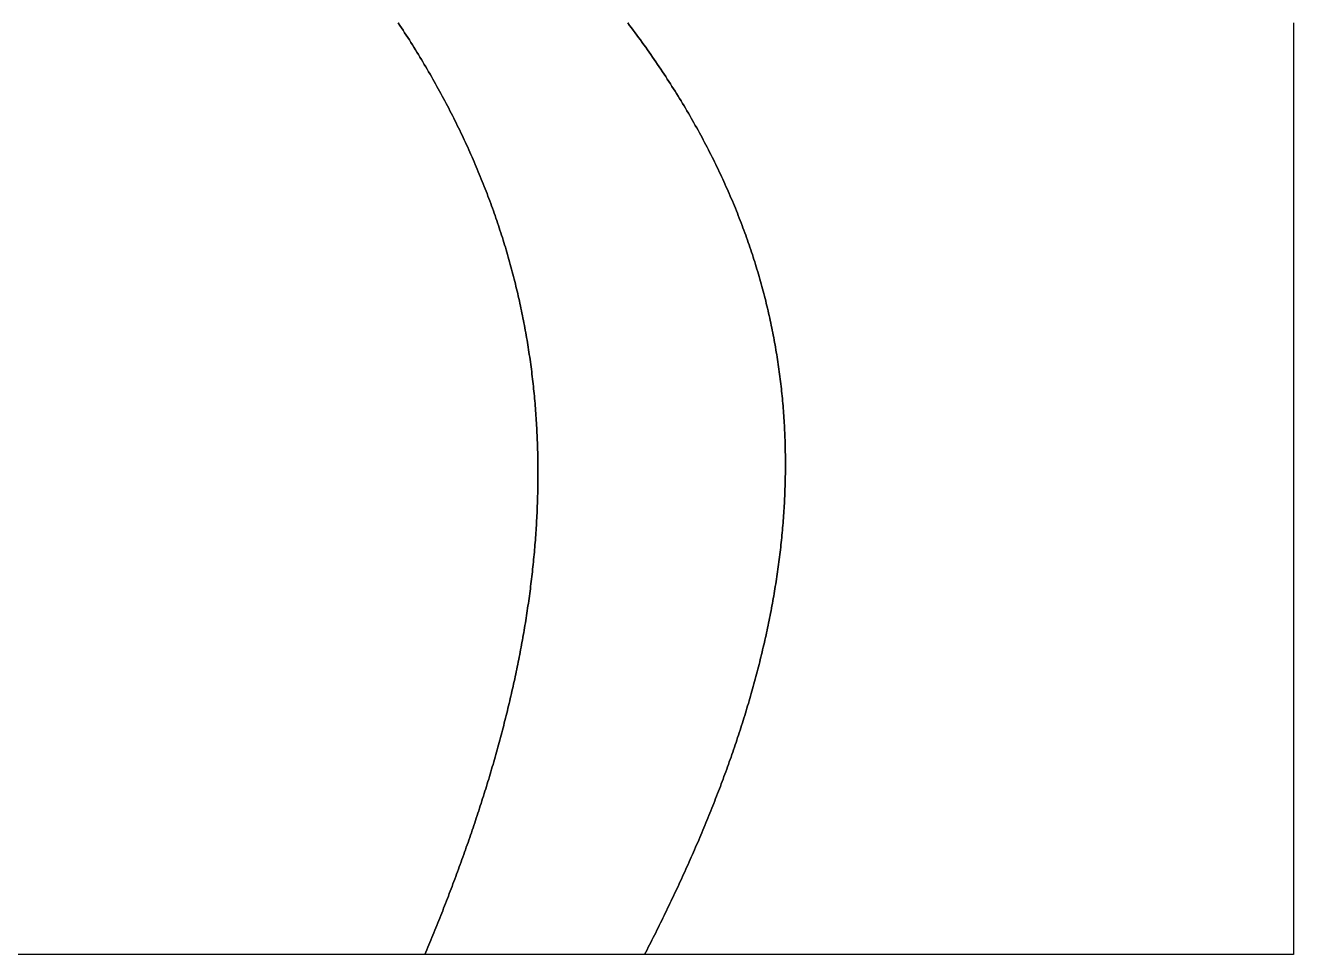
# Model space of a CAD drawing. Header units: millimetres. Extents: x 0 to 520, y 0 to 381.
# Drawn here: x 260 to 520, y 0 to 190.5 of the extents above; entities that cross this region are included whole.
import ezdxf

# ---------------------------------------------------------------- set-up
doc = ezdxf.new("R2010")
doc.units = ezdxf.units.MM
for name, color, linetype in [('P03_MAPLE', 3, 'CONTINUOUS'), ('P04_WALNUT', 3, 'CONTINUOUS'), ('P05_MAPLE', 3, 'CONTINUOUS')]:
    doc.layers.add(name, color=color, linetype=linetype)

msp = doc.modelspace()

# ---------------------------------------------------------------- linework, layer by layer
at = {"layer": 'P03_MAPLE'}
msp.add_lwpolyline([(336.442567, 191), (336.771654, 190.5), (337.101036, 190), (337.428264, 189.5), (337.753343, 189), (338.076275, 188.5), (338.397065, 188), (338.715717, 187.5), (339.032234, 187), (339.346621, 186.5), (339.658881, 186), (339.969018, 185.5), (340.277036, 185), (340.582939, 184.5), (340.886731, 184), (341.188416, 183.5), (341.487997, 183), (341.785479, 182.5), (342.080865, 182), (342.37416, 181.5), (342.665366, 181), (342.954489, 180.5), (343.241532, 180), (343.526498, 179.5), (343.809392, 179), (344.090218, 178.5), (344.368979, 178), (344.64568, 177.5), (344.920324, 177), (345.192915, 176.5), (345.463457, 176), (345.731954, 175.5), (345.99841, 175), (346.262828, 174.5), (346.525213, 174), (346.785569, 173.5), (347.043898, 173), (347.300206, 172.5), (347.554497, 172), (347.806773, 171.5), (348.057039, 171), (348.305299, 170.5), (348.551556, 170), (348.795815, 169.5), (349.03808, 169), (349.278354, 168.5), (349.516641, 168), (349.752945, 167.5), (349.98727, 167), (350.21962, 166.5), (350.449999, 166), (350.678411, 165.5), (350.904859, 165), (351.129347, 164.5), (351.35188, 164), (351.572461, 163.5), (351.791094, 163), (352.007783, 162.5), (352.222532, 162), (352.435344, 161.5), (352.646224, 161), (352.855176, 160.5), (353.062203, 160), (353.26731, 159.5), (353.470499, 159), (353.671776, 158.5), (353.871144, 158), (354.068606, 157.5), (354.264167, 157), (354.457831, 156.5), (354.649601, 156), (354.839482, 155.5), (355.027477, 155), (355.21359, 154.5), (355.397825, 154), (355.580186, 153.5), (355.760677, 153), (355.939302, 152.5), (356.116064, 152), (356.290968, 151.5), (356.464017, 151), (356.635215, 150.5), (356.804567, 150), (356.972075, 149.5), (357.137744, 149), (357.301579, 148.5), (357.463581, 148), (357.623757, 147.5), (357.782109, 147), (357.938641, 146.5), (358.093357, 146), (358.246262, 145.5), (358.397359, 145), (358.546651, 144.5), (358.694143, 144), (358.839839, 143.5), (358.983743, 143), (359.125858, 142.5), (359.266188, 142), (359.404737, 141.5), (359.54151, 141), (359.676509, 140.5), (359.80974, 140), (359.941205, 139.5), (360.070909, 139), (360.198855, 138.5), (360.325048, 138), (360.449491, 137.5), (360.572188, 137), (360.693144, 136.5), (360.812361, 136), (360.929844, 135.5), (361.045597, 135), (361.159624, 134.5), (361.271928, 134), (361.382513, 133.5), (361.491384, 133), (361.598544, 132.5), (361.703997, 132), (361.807747, 131.5), (361.909798, 131), (362.010153, 130.5), (362.108817, 130), (362.205794, 129.5), (362.301087, 129), (362.3947, 128.5), (362.486637, 128), (362.576903, 127.5), (362.6655, 127), (362.752433, 126.5), (362.837706, 126), (362.921323, 125.5), (363.003287, 125), (363.083602, 124.5), (363.162272, 124), (363.239302, 123.5), (363.314695, 123), (363.388454, 122.5), (363.460585, 122), (363.53109, 121.5), (363.599974, 121), (363.66724, 120.5), (363.732892, 120), (363.796935, 119.5), (363.859372, 119), (363.920206, 118.5), (363.979443, 118), (364.037086, 117.5), (364.093138, 117), (364.147603, 116.5), (364.200487, 116), (364.251791, 115.5), (364.301521, 115), (364.349679, 114.5), (364.396271, 114), (364.4413, 113.5), (364.484769, 113), (364.526683, 112.5), (364.567046, 112), (364.605861, 111.5), (364.643132, 111), (364.678863, 110.5), (364.713059, 110), (364.745722, 109.5), (364.776858, 109), (364.806469, 108.5), (364.834559, 108), (364.861134, 107.5), (364.886195, 107), (364.909748, 106.5), (364.931796, 106), (364.952343, 105.5), (364.971393, 105), (364.98895, 104.5), (365.005018, 104), (365.0196, 103.5), (365.032701, 103), (365.044324, 102.5), (365.054473, 102), (365.063152, 101.5), (365.070366, 101), (365.076117, 100.5), (365.080411, 100), (365.08325, 99.5), (365.084638, 99), (365.08458, 98.5), (365.08308, 98), (365.08014, 97.5), (365.075766, 97), (365.069961, 96.5), (365.062728, 96), (365.054073, 95.5), (365.043998, 95), (365.032508, 94.5), (365.019606, 94), (365.005296, 93.5), (364.989583, 93), (364.97247, 92.5), (364.953961, 92), (364.934059, 91.5), (364.91277, 91), (364.890096, 90.5), (364.866042, 90), (364.840611, 89.5), (364.813807, 89), (364.785635, 88.5), (364.756098, 88), (364.7252, 87.5), (364.692944, 87), (364.659335, 86.5), (364.624377, 86), (364.588074, 85.5), (364.550429, 85), (364.511446, 84.5), (364.47113, 84), (364.429483, 83.5), (364.38651, 83), (364.342216, 82.5), (364.296603, 82), (364.249675, 81.5), (364.201438, 81), (364.151893, 80.5), (364.101046, 80), (364.0489, 79.5), (363.995459, 79), (363.940727, 78.5), (363.884708, 78), (363.827405, 77.5), (363.768823, 77), (363.708966, 76.5), (363.647837, 76), (363.58544, 75.5), (363.52178, 75), (363.456859, 74.5), (363.390682, 74), (363.323254, 73.5), (363.254576, 73), (363.184655, 72.5), (363.113493, 72), (363.041094, 71.5), (362.967463, 71), (362.892602, 70.5), (362.816517, 70), (362.73921, 69.5), (362.660687, 69), (362.58095, 68.5), (362.500003, 68), (362.417851, 67.5), (362.334498, 67), (362.249946, 66.5), (362.164201, 66), (362.077266, 65.5), (361.989144, 65), (361.89984, 64.5), (361.809358, 64), (361.717702, 63.5), (361.624875, 63), (361.530881, 62.5), (361.435725, 62), (361.339409, 61.5), (361.241939, 61), (361.143317, 60.5), (361.043548, 60), (360.942636, 59.5), (360.840584, 59), (360.737397, 58.5), (360.633078, 58), (360.527631, 57.5), (360.421061, 57), (360.31337, 56.5), (360.204563, 56), (360.094644, 55.5), (359.983616, 55), (359.871484, 54.5), (359.758251, 54), (359.643922, 53.5), (359.5285, 53), (359.411988, 52.5), (359.294392, 52), (359.175715, 51.5), (359.05596, 51), (358.935132, 50.5), (358.813234, 50), (358.690271, 49.5), (358.566246, 49), (358.441163, 48.5), (358.315026, 48), (358.187839, 47.5), (358.059606, 47), (357.930331, 46.5), (357.800017, 46), (357.668668, 45.5), (357.536289, 45), (357.402884, 44.5), (357.268455, 44), (357.133007, 43.5), (356.996545, 43), (356.859071, 42.5), (356.720589, 42), (356.581104, 41.5), (356.44062, 41), (356.29914, 40.5), (356.156668, 40), (356.013209, 39.5), (355.868765, 39), (355.723341, 38.5), (355.576941, 38), (355.429569, 37.5), (355.281228, 37), (355.131923, 36.5), (354.981657, 36), (354.830434, 35.5), (354.678258, 35), (354.525133, 34.5), (354.371063, 34), (354.216052, 33.5), (354.060103, 33), (353.903221, 32.5), (353.74541, 32), (353.586672, 31.5), (353.427013, 31), (353.266436, 30.5), (353.104945, 30), (352.942543, 29.5), (352.779236, 29), (352.615026, 28.5), (352.449917, 28), (352.283914, 27.5), (352.11702, 27), (351.94924, 26.5), (351.780576, 26), (351.611033, 25.5), (351.440615, 25), (351.269326, 24.5), (351.09717, 24), (350.924149, 23.5), (350.75027, 23), (350.575534, 22.5), (350.399947, 22), (350.223512, 21.5), (350.046232, 21), (349.868113, 20.5), (349.689157, 20), (349.509368, 19.5), (349.328752, 19), (349.14731, 18.5), (348.965048, 18), (348.781969, 17.5), (348.598076, 17), (348.413375, 16.5), (348.227869, 16), (348.041561, 15.5), (347.854456, 15), (347.666557, 14.5), (347.477868, 14), (347.288394, 13.5), (347.098138, 13), (346.907104, 12.5), (346.715295, 12), (346.522717, 11.5), (346.329372, 11), (346.135264, 10.5), (345.940399, 10), (345.744778, 9.5), (345.548406, 9), (345.351288, 8.5), (345.153427, 8), (344.954826, 7.5), (344.75549, 7), (344.555423, 6.5), (344.354629, 6), (344.15311, 5.5), (343.950872, 5), (343.747919, 4.5), (343.544253, 4), (343.339879, 3.5), (343.134801, 3), (342.929023, 2.5), (342.722548, 2), (342.515381, 1.5), (342.307526, 1), (342.098985, 0.5), (341.889764, 0), (178.110236, 0)], dxfattribs=at)
at = {"layer": 'P04_WALNUT'}
msp.add_lwpolyline([(383.481116, 191), (383.858268, 190.5), (384.235841, 190), (384.610922, 189.5), (384.983516, 189), (385.353627, 188.5), (385.721258, 188), (386.086415, 187.5), (386.449102, 187), (386.809322, 186.5), (387.167081, 186), (387.522383, 185.5), (387.875232, 185), (388.225632, 184.5), (388.573588, 184), (388.919104, 183.5), (389.262184, 183), (389.602833, 182.5), (389.941055, 182), (390.276854, 181.5), (390.610235, 181), (390.941202, 180.5), (391.269759, 180), (391.595911, 179.5), (391.919662, 179), (392.241016, 178.5), (392.559978, 178), (392.876552, 177.5), (393.190742, 177), (393.502553, 176.5), (393.811989, 176), (394.119055, 175.5), (394.423753, 175), (394.72609, 174.5), (395.026069, 174), (395.323695, 173.5), (395.618972, 173), (395.911904, 172.5), (396.202496, 172), (396.490752, 171.5), (396.776676, 171), (397.060272, 170.5), (397.341546, 170), (397.620501, 169.5), (397.897141, 169), (398.171472, 168.5), (398.443496, 168), (398.71322, 167.5), (398.980646, 167), (399.245779, 166.5), (399.508625, 166), (399.769186, 165.5), (400.027467, 165), (400.283473, 164.5), (400.537208, 164), (400.788676, 163.5), (401.037882, 163), (401.28483, 162.5), (401.529523, 162), (401.771968, 161.5), (402.012167, 161), (402.250126, 160.5), (402.485848, 160), (402.719339, 159.5), (402.950601, 159), (403.17964, 158.5), (403.40646, 158), (403.631065, 157.5), (403.85346, 157), (404.073648, 156.5), (404.291635, 156), (404.507424, 155.5), (404.72102, 155), (404.932428, 154.5), (405.141651, 154), (405.348694, 153.5), (405.553561, 153), (405.756257, 152.5), (405.956785, 152), (406.155151, 151.5), (406.351358, 151), (406.545411, 150.5), (406.737314, 150), (406.927072, 149.5), (407.114689, 149), (407.300169, 148.5), (407.483516, 148), (407.664735, 147.5), (407.843831, 147), (408.020807, 146.5), (408.195667, 146), (408.368417, 145.5), (408.539061, 145), (408.707602, 144.5), (408.874046, 144), (409.038396, 143.5), (409.200656, 143), (409.360832, 142.5), (409.518928, 142), (409.674947, 141.5), (409.828894, 141), (409.980774, 140.5), (410.130591, 140), (410.278349, 139.5), (410.424052, 139), (410.567705, 138.5), (410.709313, 138), (410.848878, 137.5), (410.986407, 137), (411.121903, 136.5), (411.25537, 136), (411.386813, 135.5), (411.516236, 135), (411.643643, 134.5), (411.76904, 134), (411.892429, 133.5), (412.013816, 133), (412.133204, 132.5), (412.250599, 132), (412.366004, 131.5), (412.479424, 131), (412.590863, 130.5), (412.700326, 130), (412.807816, 129.5), (412.913339, 129), (413.016897, 128.5), (413.118497, 128), (413.218141, 127.5), (413.315836, 127), (413.411583, 126.5), (413.505389, 126), (413.597257, 125.5), (413.687192, 125), (413.775199, 124.5), (413.86128, 124), (413.945441, 123.5), (414.027687, 123), (414.10802, 122.5), (414.186447, 122), (414.26297, 121.5), (414.337595, 121), (414.410326, 120.5), (414.481166, 120), (414.550121, 119.5), (414.617195, 119), (414.682392, 118.5), (414.745716, 118), (414.807172, 117.5), (414.866764, 117), (414.924496, 116.5), (414.980373, 116), (415.034399, 115.5), (415.086578, 115), (415.136915, 114.5), (415.185415, 114), (415.23208, 113.5), (415.276916, 113), (415.319927, 112.5), (415.361118, 112), (415.400492, 111.5), (415.438054, 111), (415.473809, 110.5), (415.50776, 110), (415.539912, 109.5), (415.570269, 109), (415.598837, 108.5), (415.625618, 108), (415.650617, 107.5), (415.673839, 107), (415.695288, 106.5), (415.714969, 106), (415.732885, 105.5), (415.749041, 105), (415.763441, 104.5), (415.77609, 104), (415.786992, 103.5), (415.796152, 103), (415.803573, 102.5), (415.80926, 102), (415.813217, 101.5), (415.815449, 101), (415.815959, 100.5), (415.814753, 100), (415.811835, 99.5), (415.807209, 99), (415.800879, 98.5), (415.792849, 98), (415.783125, 97.5), (415.771709, 97), (415.758608, 96.5), (415.743824, 96), (415.727362, 95.5), (415.709228, 95), (415.689424, 94.5), (415.667955, 94), (415.644826, 93.5), (415.620041, 93), (415.593604, 92.5), (415.56552, 92), (415.535792, 91.5), (415.504426, 91), (415.471425, 90.5), (415.436795, 90), (415.400538, 89.5), (415.36266, 89), (415.323165, 88.5), (415.282058, 88), (415.239342, 87.5), (415.195021, 87), (415.149101, 86.5), (415.101586, 86), (415.052479, 85.5), (415.001786, 85), (414.94951, 84.5), (414.895656, 84), (414.840228, 83.5), (414.783231, 83), (414.724668, 82.5), (414.664545, 82), (414.602866, 81.5), (414.539634, 81), (414.474854, 80.5), (414.408531, 80), (414.340669, 79.5), (414.271272, 79), (414.200345, 78.5), (414.127891, 78), (414.053915, 77.5), (413.978422, 77), (413.901416, 76.5), (413.822901, 76), (413.742882, 75.5), (413.661362, 75), (413.578347, 74.5), (413.49384, 74), (413.407846, 73.5), (413.320369, 73), (413.231414, 72.5), (413.140984, 72), (413.049084, 71.5), (412.955719, 71), (412.860893, 70.5), (412.76461, 70), (412.666875, 69.5), (412.567691, 69), (412.467063, 68.5), (412.364996, 68), (412.261494, 67.5), (412.15656, 67), (412.050201, 66.5), (411.942419, 66), (411.833219, 65.5), (411.722605, 65), (411.610583, 64.5), (411.497155, 64), (411.382327, 63.5), (411.266103, 63), (411.148487, 62.5), (411.029483, 62), (410.909096, 61.5), (410.78733, 61), (410.66419, 60.5), (410.539679, 60), (410.413802, 59.5), (410.286564, 59), (410.157969, 58.5), (410.028021, 58), (409.896724, 57.5), (409.764083, 57), (409.630101, 56.5), (409.494785, 56), (409.358137, 55.5), (409.220162, 55), (409.080865, 54.5), (408.940249, 54), (408.798319, 53.5), (408.65508, 53), (408.510535, 52.5), (408.36469, 52), (408.217548, 51.5), (408.069113, 51), (407.919391, 50.5), (407.768385, 50), (407.6161, 49.5), (407.46254, 49), (407.307709, 48.5), (407.151612, 48), (406.994253, 47.5), (406.835636, 47), (406.675766, 46.5), (406.514647, 46), (406.352283, 45.5), (406.18868, 45), (406.02384, 44.5), (405.857768, 44), (405.690469, 43.5), (405.521947, 43), (405.352207, 42.5), (405.181252, 42), (405.009087, 41.5), (404.835717, 41), (404.661145, 40.5), (404.485376, 40), (404.308415, 39.5), (404.130265, 39), (403.950931, 38.5), (403.770417, 38), (403.588728, 37.5), (403.405869, 37), (403.221842, 36.5), (403.036653, 36), (402.850306, 35.5), (402.662805, 35), (402.474155, 34.5), (402.28436, 34), (402.093425, 33.5), (401.901353, 33), (401.708149, 32.5), (401.513817, 32), (401.318361, 31.5), (401.121787, 31), (400.924098, 30.5), (400.725299, 30), (400.525393, 29.5), (400.324386, 29), (400.122282, 28.5), (399.919084, 28), (399.714798, 27.5), (399.509427, 27), (399.302977, 26.5), (399.09545, 26), (398.886852, 25.5), (398.677187, 25), (398.466459, 24.5), (398.254673, 24), (398.041833, 23.5), (397.827943, 23), (397.613008, 22.5), (397.397031, 22), (397.180018, 21.5), (396.961972, 21), (396.742899, 20.5), (396.522801, 20), (396.301684, 19.5), (396.079552, 19), (395.856409, 18.5), (395.63226, 18), (395.407109, 17.5), (395.18096, 17), (394.953817, 16.5), (394.725685, 16), (394.496569, 15.5), (394.266472, 15), (394.035399, 14.5), (393.803354, 14), (393.570342, 13.5), (393.336366, 13), (393.101432, 12.5), (392.865543, 12), (392.628705, 11.5), (392.39092, 11), (392.152194, 10.5), (391.91253, 10), (391.671934, 9.5), (391.43041, 9), (391.187961, 8.5), (390.944592, 8), (390.700308, 7.5), (390.455113, 7), (390.209011, 6.5), (389.962007, 6), (389.714104, 5.5), (389.465307, 5), (389.215621, 4.5), (388.96505, 4), (388.713598, 3.5), (388.46127, 3), (388.208069, 2.5), (387.954, 2), (387.699068, 1.5), (387.443277, 1), (387.186631, 0.5), (386.929134, 0), (341.889764, 0), (342.098985, 0.5), (342.307526, 1), (342.515381, 1.5), (342.722548, 2), (342.929023, 2.5), (343.134801, 3), (343.339879, 3.5), (343.544253, 4), (343.747919, 4.5), (343.950872, 5), (344.15311, 5.5), (344.354629, 6), (344.555423, 6.5), (344.75549, 7), (344.954826, 7.5), (345.153427, 8), (345.351288, 8.5), (345.548406, 9), (345.744778, 9.5), (345.940399, 10), (346.135264, 10.5), (346.329372, 11), (346.522717, 11.5), (346.715295, 12), (346.907104, 12.5), (347.098138, 13), (347.288394, 13.5), (347.477868, 14), (347.666557, 14.5), (347.854456, 15), (348.041561, 15.5), (348.227869, 16), (348.413375, 16.5), (348.598076, 17), (348.781969, 17.5), (348.965048, 18), (349.14731, 18.5), (349.328752, 19), (349.509368, 19.5), (349.689157, 20), (349.868113, 20.5), (350.046232, 21), (350.223512, 21.5), (350.399947, 22), (350.575534, 22.5), (350.75027, 23), (350.924149, 23.5), (351.09717, 24), (351.269326, 24.5), (351.440615, 25), (351.611033, 25.5), (351.780576, 26), (351.94924, 26.5), (352.11702, 27), (352.283914, 27.5), (352.449917, 28), (352.615026, 28.5), (352.779236, 29), (352.942543, 29.5), (353.104945, 30), (353.266436, 30.5), (353.427013, 31), (353.586672, 31.5), (353.74541, 32), (353.903221, 32.5), (354.060103, 33), (354.216052, 33.5), (354.371063, 34), (354.525133, 34.5), (354.678258, 35), (354.830434, 35.5), (354.981657, 36), (355.131923, 36.5), (355.281228, 37), (355.429569, 37.5), (355.576941, 38), (355.723341, 38.5), (355.868765, 39), (356.013209, 39.5), (356.156668, 40), (356.29914, 40.5), (356.44062, 41), (356.581104, 41.5), (356.720589, 42), (356.859071, 42.5), (356.996545, 43), (357.133007, 43.5), (357.268455, 44), (357.402884, 44.5), (357.536289, 45), (357.668668, 45.5), (357.800017, 46), (357.930331, 46.5), (358.059606, 47), (358.187839, 47.5), (358.315026, 48), (358.441163, 48.5), (358.566246, 49), (358.690271, 49.5), (358.813234, 50), (358.935132, 50.5), (359.05596, 51), (359.175715, 51.5), (359.294392, 52), (359.411988, 52.5), (359.5285, 53), (359.643922, 53.5), (359.758251, 54), (359.871484, 54.5), (359.983616, 55), (360.094644, 55.5), (360.204563, 56), (360.31337, 56.5), (360.421061, 57), (360.527631, 57.5), (360.633078, 58), (360.737397, 58.5), (360.840584, 59), (360.942636, 59.5), (361.043548, 60), (361.143317, 60.5), (361.241939, 61), (361.339409, 61.5), (361.435725, 62), (361.530881, 62.5), (361.624875, 63), (361.717702, 63.5), (361.809358, 64), (361.89984, 64.5), (361.989144, 65), (362.077266, 65.5), (362.164201, 66), (362.249946, 66.5), (362.334498, 67), (362.417851, 67.5), (362.500003, 68), (362.58095, 68.5), (362.660687, 69), (362.73921, 69.5), (362.816517, 70), (362.892602, 70.5), (362.967463, 71), (363.041094, 71.5), (363.113493, 72), (363.184655, 72.5), (363.254576, 73), (363.323254, 73.5), (363.390682, 74), (363.456859, 74.5), (363.52178, 75), (363.58544, 75.5), (363.647837, 76), (363.708966, 76.5), (363.768823, 77), (363.827405, 77.5), (363.884708, 78), (363.940727, 78.5), (363.995459, 79), (364.0489, 79.5), (364.101046, 80), (364.151893, 80.5), (364.201438, 81), (364.249675, 81.5), (364.296603, 82), (364.342216, 82.5), (364.38651, 83), (364.429483, 83.5), (364.47113, 84), (364.511446, 84.5), (364.550429, 85), (364.588074, 85.5), (364.624377, 86), (364.659335, 86.5), (364.692944, 87), (364.7252, 87.5), (364.756098, 88), (364.785635, 88.5), (364.813807, 89), (364.840611, 89.5), (364.866042, 90), (364.890096, 90.5), (364.91277, 91), (364.934059, 91.5), (364.953961, 92), (364.97247, 92.5), (364.989583, 93), (365.005296, 93.5), (365.019606, 94), (365.032508, 94.5), (365.043998, 95), (365.054073, 95.5), (365.062728, 96), (365.069961, 96.5), (365.075766, 97), (365.08014, 97.5), (365.08308, 98), (365.08458, 98.5), (365.084638, 99), (365.08325, 99.5), (365.080411, 100), (365.076117, 100.5), (365.070366, 101), (365.063152, 101.5), (365.054473, 102), (365.044324, 102.5), (365.032701, 103), (365.0196, 103.5), (365.005018, 104), (364.98895, 104.5), (364.971393, 105), (364.952343, 105.5), (364.931796, 106), (364.909748, 106.5), (364.886195, 107), (364.861134, 107.5), (364.834559, 108), (364.806469, 108.5), (364.776858, 109), (364.745722, 109.5), (364.713059, 110), (364.678863, 110.5), (364.643132, 111), (364.605861, 111.5), (364.567046, 112), (364.526683, 112.5), (364.484769, 113), (364.4413, 113.5), (364.396271, 114), (364.349679, 114.5), (364.301521, 115), (364.251791, 115.5), (364.200487, 116), (364.147603, 116.5), (364.093138, 117), (364.037086, 117.5), (363.979443, 118), (363.920206, 118.5), (363.859372, 119), (363.796935, 119.5), (363.732892, 120), (363.66724, 120.5), (363.599974, 121), (363.53109, 121.5), (363.460585, 122), (363.388454, 122.5), (363.314695, 123), (363.239302, 123.5), (363.162272, 124), (363.083602, 124.5), (363.003287, 125), (362.921323, 125.5), (362.837706, 126), (362.752433, 126.5), (362.6655, 127), (362.576903, 127.5), (362.486637, 128), (362.3947, 128.5), (362.301087, 129), (362.205794, 129.5), (362.108817, 130), (362.010153, 130.5), (361.909798, 131), (361.807747, 131.5), (361.703997, 132), (361.598544, 132.5), (361.491384, 133), (361.382513, 133.5), (361.271928, 134), (361.159624, 134.5), (361.045597, 135), (360.929844, 135.5), (360.812361, 136), (360.693144, 136.5), (360.572188, 137), (360.449491, 137.5), (360.325048, 138), (360.198855, 138.5), (360.070909, 139), (359.941205, 139.5), (359.80974, 140), (359.676509, 140.5), (359.54151, 141), (359.404737, 141.5), (359.266188, 142), (359.125858, 142.5), (358.983743, 143), (358.839839, 143.5), (358.694143, 144), (358.546651, 144.5), (358.397359, 145), (358.246262, 145.5), (358.093357, 146), (357.938641, 146.5), (357.782109, 147), (357.623757, 147.5), (357.463581, 148), (357.301579, 148.5), (357.137744, 149), (356.972075, 149.5), (356.804567, 150), (356.635215, 150.5), (356.464017, 151), (356.290968, 151.5), (356.116064, 152), (355.939302, 152.5), (355.760677, 153), (355.580186, 153.5), (355.397825, 154), (355.21359, 154.5), (355.027477, 155), (354.839482, 155.5), (354.649601, 156), (354.457831, 156.5), (354.264167, 157), (354.068606, 157.5), (353.871144, 158), (353.671776, 158.5), (353.470499, 159), (353.26731, 159.5), (353.062203, 160), (352.855176, 160.5), (352.646224, 161), (352.435344, 161.5), (352.222532, 162), (352.007783, 162.5), (351.791094, 163), (351.572461, 163.5), (351.35188, 164), (351.129347, 164.5), (350.904859, 165), (350.678411, 165.5), (350.449999, 166), (350.21962, 166.5), (349.98727, 167), (349.752945, 167.5), (349.516641, 168), (349.278354, 168.5), (349.03808, 169), (348.795815, 169.5), (348.551556, 170), (348.305299, 170.5), (348.057039, 171), (347.806773, 171.5), (347.554497, 172), (347.300206, 172.5), (347.043898, 173), (346.785569, 173.5), (346.525213, 174), (346.262828, 174.5), (345.99841, 175), (345.731954, 175.5), (345.463457, 176), (345.192915, 176.5), (344.920324, 177), (344.64568, 177.5), (344.368979, 178), (344.090218, 178.5), (343.809392, 179), (343.526498, 179.5), (343.241532, 180), (342.954489, 180.5), (342.665366, 181), (342.37416, 181.5), (342.080865, 182), (341.785479, 182.5), (341.487997, 183), (341.188416, 183.5), (340.886731, 184), (340.582939, 184.5), (340.277036, 185), (339.969018, 185.5), (339.658881, 186), (339.346621, 186.5), (339.032234, 187), (338.715717, 187.5), (338.397065, 188), (338.076275, 188.5), (337.753343, 189), (337.428264, 189.5), (337.101036, 190), (336.771654, 190.5), (336.442567, 191)], dxfattribs=at)
at = {"layer": 'P05_MAPLE'}
msp.add_lwpolyline([(520, 191), (520, 190.5), (520, 190), (520, 189.5), (520, 189), (520, 188.5), (520, 188), (520, 187.5), (520, 187), (520, 186.5), (520, 186), (520, 185.5), (520, 185), (520, 184.5), (520, 184), (520, 183.5), (520, 183), (520, 182.5), (520, 182), (520, 181.5), (520, 181), (520, 180.5), (520, 180), (520, 179.5), (520, 179), (520, 178.5), (520, 178), (520, 177.5), (520, 177), (520, 176.5), (520, 176), (520, 175.5), (520, 175), (520, 174.5), (520, 174), (520, 173.5), (520, 173), (520, 172.5), (520, 172), (520, 171.5), (520, 171), (520, 170.5), (520, 170), (520, 169.5), (520, 169), (520, 168.5), (520, 168), (520, 167.5), (520, 167), (520, 166.5), (520, 166), (520, 165.5), (520, 165), (520, 164.5), (520, 164), (520, 163.5), (520, 163), (520, 162.5), (520, 162), (520, 161.5), (520, 161), (520, 160.5), (520, 160), (520, 159.5), (520, 159), (520, 158.5), (520, 158), (520, 157.5), (520, 157), (520, 156.5), (520, 156), (520, 155.5), (520, 155), (520, 154.5), (520, 154), (520, 153.5), (520, 153), (520, 152.5), (520, 152), (520, 151.5), (520, 151), (520, 150.5), (520, 150), (520, 149.5), (520, 149), (520, 148.5), (520, 148), (520, 147.5), (520, 147), (520, 146.5), (520, 146), (520, 145.5), (520, 145), (520, 144.5), (520, 144), (520, 143.5), (520, 143), (520, 142.5), (520, 142), (520, 141.5), (520, 141), (520, 140.5), (520, 140), (520, 139.5), (520, 139), (520, 138.5), (520, 138), (520, 137.5), (520, 137), (520, 136.5), (520, 136), (520, 135.5), (520, 135), (520, 134.5), (520, 134), (520, 133.5), (520, 133), (520, 132.5), (520, 132), (520, 131.5), (520, 131), (520, 130.5), (520, 130), (520, 129.5), (520, 129), (520, 128.5), (520, 128), (520, 127.5), (520, 127), (520, 126.5), (520, 126), (520, 125.5), (520, 125), (520, 124.5), (520, 124), (520, 123.5), (520, 123), (520, 122.5), (520, 122), (520, 121.5), (520, 121), (520, 120.5), (520, 120), (520, 119.5), (520, 119), (520, 118.5), (520, 118), (520, 117.5), (520, 117), (520, 116.5), (520, 116), (520, 115.5), (520, 115), (520, 114.5), (520, 114), (520, 113.5), (520, 113), (520, 112.5), (520, 112), (520, 111.5), (520, 111), (520, 110.5), (520, 110), (520, 109.5), (520, 109), (520, 108.5), (520, 108), (520, 107.5), (520, 107), (520, 106.5), (520, 106), (520, 105.5), (520, 105), (520, 104.5), (520, 104), (520, 103.5), (520, 103), (520, 102.5), (520, 102), (520, 101.5), (520, 101), (520, 100.5), (520, 100), (520, 99.5), (520, 99), (520, 98.5), (520, 98), (520, 97.5), (520, 97), (520, 96.5), (520, 96), (520, 95.5), (520, 95), (520, 94.5), (520, 94), (520, 93.5), (520, 93), (520, 92.5), (520, 92), (520, 91.5), (520, 91), (520, 90.5), (520, 90), (520, 89.5), (520, 89), (520, 88.5), (520, 88), (520, 87.5), (520, 87), (520, 86.5), (520, 86), (520, 85.5), (520, 85), (520, 84.5), (520, 84), (520, 83.5), (520, 83), (520, 82.5), (520, 82), (520, 81.5), (520, 81), (520, 80.5), (520, 80), (520, 79.5), (520, 79), (520, 78.5), (520, 78), (520, 77.5), (520, 77), (520, 76.5), (520, 76), (520, 75.5), (520, 75), (520, 74.5), (520, 74), (520, 73.5), (520, 73), (520, 72.5), (520, 72), (520, 71.5), (520, 71), (520, 70.5), (520, 70), (520, 69.5), (520, 69), (520, 68.5), (520, 68), (520, 67.5), (520, 67), (520, 66.5), (520, 66), (520, 65.5), (520, 65), (520, 64.5), (520, 64), (520, 63.5), (520, 63), (520, 62.5), (520, 62), (520, 61.5), (520, 61), (520, 60.5), (520, 60), (520, 59.5), (520, 59), (520, 58.5), (520, 58), (520, 57.5), (520, 57), (520, 56.5), (520, 56), (520, 55.5), (520, 55), (520, 54.5), (520, 54), (520, 53.5), (520, 53), (520, 52.5), (520, 52), (520, 51.5), (520, 51), (520, 50.5), (520, 50), (520, 49.5), (520, 49), (520, 48.5), (520, 48), (520, 47.5), (520, 47), (520, 46.5), (520, 46), (520, 45.5), (520, 45), (520, 44.5), (520, 44), (520, 43.5), (520, 43), (520, 42.5), (520, 42), (520, 41.5), (520, 41), (520, 40.5), (520, 40), (520, 39.5), (520, 39), (520, 38.5), (520, 38), (520, 37.5), (520, 37), (520, 36.5), (520, 36), (520, 35.5), (520, 35), (520, 34.5), (520, 34), (520, 33.5), (520, 33), (520, 32.5), (520, 32), (520, 31.5), (520, 31), (520, 30.5), (520, 30), (520, 29.5), (520, 29), (520, 28.5), (520, 28), (520, 27.5), (520, 27), (520, 26.5), (520, 26), (520, 25.5), (520, 25), (520, 24.5), (520, 24), (520, 23.5), (520, 23), (520, 22.5), (520, 22), (520, 21.5), (520, 21), (520, 20.5), (520, 20), (520, 19.5), (520, 19), (520, 18.5), (520, 18), (520, 17.5), (520, 17), (520, 16.5), (520, 16), (520, 15.5), (520, 15), (520, 14.5), (520, 14), (520, 13.5), (520, 13), (520, 12.5), (520, 12), (520, 11.5), (520, 11), (520, 10.5), (520, 10), (520, 9.5), (520, 9), (520, 8.5), (520, 8), (520, 7.5), (520, 7), (520, 6.5), (520, 6), (520, 5.5), (520, 5), (520, 4.5), (520, 4), (520, 3.5), (520, 3), (520, 2.5), (520, 2), (520, 1.5), (520, 1), (520, 0.5), (520, 0), (386.929134, 0), (387.186631, 0.5), (387.443277, 1), (387.699068, 1.5), (387.954, 2), (388.208069, 2.5), (388.46127, 3), (388.713598, 3.5), (388.96505, 4), (389.215621, 4.5), (389.465307, 5), (389.714104, 5.5), (389.962007, 6), (390.209011, 6.5), (390.455113, 7), (390.700308, 7.5), (390.944592, 8), (391.187961, 8.5), (391.43041, 9), (391.671934, 9.5), (391.91253, 10), (392.152194, 10.5), (392.39092, 11), (392.628705, 11.5), (392.865543, 12), (393.101432, 12.5), (393.336366, 13), (393.570342, 13.5), (393.803354, 14), (394.035399, 14.5), (394.266472, 15), (394.496569, 15.5), (394.725685, 16), (394.953817, 16.5), (395.18096, 17), (395.407109, 17.5), (395.63226, 18), (395.856409, 18.5), (396.079552, 19), (396.301684, 19.5), (396.522801, 20), (396.742899, 20.5), (396.961972, 21), (397.180018, 21.5), (397.397031, 22), (397.613008, 22.5), (397.827943, 23), (398.041833, 23.5), (398.254673, 24), (398.466459, 24.5), (398.677187, 25), (398.886852, 25.5), (399.09545, 26), (399.302977, 26.5), (399.509427, 27), (399.714798, 27.5), (399.919084, 28), (400.122282, 28.5), (400.324386, 29), (400.525393, 29.5), (400.725299, 30), (400.924098, 30.5), (401.121787, 31), (401.318361, 31.5), (401.513817, 32), (401.708149, 32.5), (401.901353, 33), (402.093425, 33.5), (402.28436, 34), (402.474155, 34.5), (402.662805, 35), (402.850306, 35.5), (403.036653, 36), (403.221842, 36.5), (403.405869, 37), (403.588728, 37.5), (403.770417, 38), (403.950931, 38.5), (404.130265, 39), (404.308415, 39.5), (404.485376, 40), (404.661145, 40.5), (404.835717, 41), (405.009087, 41.5), (405.181252, 42), (405.352207, 42.5), (405.521947, 43), (405.690469, 43.5), (405.857768, 44), (406.02384, 44.5), (406.18868, 45), (406.352283, 45.5), (406.514647, 46), (406.675766, 46.5), (406.835636, 47), (406.994253, 47.5), (407.151612, 48), (407.307709, 48.5), (407.46254, 49), (407.6161, 49.5), (407.768385, 50), (407.919391, 50.5), (408.069113, 51), (408.217548, 51.5), (408.36469, 52), (408.510535, 52.5), (408.65508, 53), (408.798319, 53.5), (408.940249, 54), (409.080865, 54.5), (409.220162, 55), (409.358137, 55.5), (409.494785, 56), (409.630101, 56.5), (409.764083, 57), (409.896724, 57.5), (410.028021, 58), (410.157969, 58.5), (410.286564, 59), (410.413802, 59.5), (410.539679, 60), (410.66419, 60.5), (410.78733, 61), (410.909096, 61.5), (411.029483, 62), (411.148487, 62.5), (411.266103, 63), (411.382327, 63.5), (411.497155, 64), (411.610583, 64.5), (411.722605, 65), (411.833219, 65.5), (411.942419, 66), (412.050201, 66.5), (412.15656, 67), (412.261494, 67.5), (412.364996, 68), (412.467063, 68.5), (412.567691, 69), (412.666875, 69.5), (412.76461, 70), (412.860893, 70.5), (412.955719, 71), (413.049084, 71.5), (413.140984, 72), (413.231414, 72.5), (413.320369, 73), (413.407846, 73.5), (413.49384, 74), (413.578347, 74.5), (413.661362, 75), (413.742882, 75.5), (413.822901, 76), (413.901416, 76.5), (413.978422, 77), (414.053915, 77.5), (414.127891, 78), (414.200345, 78.5), (414.271272, 79), (414.340669, 79.5), (414.408531, 80), (414.474854, 80.5), (414.539634, 81), (414.602866, 81.5), (414.664545, 82), (414.724668, 82.5), (414.783231, 83), (414.840228, 83.5), (414.895656, 84), (414.94951, 84.5), (415.001786, 85), (415.052479, 85.5), (415.101586, 86), (415.149101, 86.5), (415.195021, 87), (415.239342, 87.5), (415.282058, 88), (415.323165, 88.5), (415.36266, 89), (415.400538, 89.5), (415.436795, 90), (415.471425, 90.5), (415.504426, 91), (415.535792, 91.5), (415.56552, 92), (415.593604, 92.5), (415.620041, 93), (415.644826, 93.5), (415.667955, 94), (415.689424, 94.5), (415.709228, 95), (415.727362, 95.5), (415.743824, 96), (415.758608, 96.5), (415.771709, 97), (415.783125, 97.5), (415.792849, 98), (415.800879, 98.5), (415.807209, 99), (415.811835, 99.5), (415.814753, 100), (415.815959, 100.5), (415.815449, 101), (415.813217, 101.5), (415.80926, 102), (415.803573, 102.5), (415.796152, 103), (415.786992, 103.5), (415.77609, 104), (415.763441, 104.5), (415.749041, 105), (415.732885, 105.5), (415.714969, 106), (415.695288, 106.5), (415.673839, 107), (415.650617, 107.5), (415.625618, 108), (415.598837, 108.5), (415.570269, 109), (415.539912, 109.5), (415.50776, 110), (415.473809, 110.5), (415.438054, 111), (415.400492, 111.5), (415.361118, 112), (415.319927, 112.5), (415.276916, 113), (415.23208, 113.5), (415.185415, 114), (415.136915, 114.5), (415.086578, 115), (415.034399, 115.5), (414.980373, 116), (414.924496, 116.5), (414.866764, 117), (414.807172, 117.5), (414.745716, 118), (414.682392, 118.5), (414.617195, 119), (414.550121, 119.5), (414.481166, 120), (414.410326, 120.5), (414.337595, 121), (414.26297, 121.5), (414.186447, 122), (414.10802, 122.5), (414.027687, 123), (413.945441, 123.5), (413.86128, 124), (413.775199, 124.5), (413.687192, 125), (413.597257, 125.5), (413.505389, 126), (413.411583, 126.5), (413.315836, 127), (413.218141, 127.5), (413.118497, 128), (413.016897, 128.5), (412.913339, 129), (412.807816, 129.5), (412.700326, 130), (412.590863, 130.5), (412.479424, 131), (412.366004, 131.5), (412.250599, 132), (412.133204, 132.5), (412.013816, 133), (411.892429, 133.5), (411.76904, 134), (411.643643, 134.5), (411.516236, 135), (411.386813, 135.5), (411.25537, 136), (411.121903, 136.5), (410.986407, 137), (410.848878, 137.5), (410.709313, 138), (410.567705, 138.5), (410.424052, 139), (410.278349, 139.5), (410.130591, 140), (409.980774, 140.5), (409.828894, 141), (409.674947, 141.5), (409.518928, 142), (409.360832, 142.5), (409.200656, 143), (409.038396, 143.5), (408.874046, 144), (408.707602, 144.5), (408.539061, 145), (408.368417, 145.5), (408.195667, 146), (408.020807, 146.5), (407.843831, 147), (407.664735, 147.5), (407.483516, 148), (407.300169, 148.5), (407.114689, 149), (406.927072, 149.5), (406.737314, 150), (406.545411, 150.5), (406.351358, 151), (406.155151, 151.5), (405.956785, 152), (405.756257, 152.5), (405.553561, 153), (405.348694, 153.5), (405.141651, 154), (404.932428, 154.5), (404.72102, 155), (404.507424, 155.5), (404.291635, 156), (404.073648, 156.5), (403.85346, 157), (403.631065, 157.5), (403.40646, 158), (403.17964, 158.5), (402.950601, 159), (402.719339, 159.5), (402.485848, 160), (402.250126, 160.5), (402.012167, 161), (401.771968, 161.5), (401.529523, 162), (401.28483, 162.5), (401.037882, 163), (400.788676, 163.5), (400.537208, 164), (400.283473, 164.5), (400.027467, 165), (399.769186, 165.5), (399.508625, 166), (399.245779, 166.5), (398.980646, 167), (398.71322, 167.5), (398.443496, 168), (398.171472, 168.5), (397.897141, 169), (397.620501, 169.5), (397.341546, 170), (397.060272, 170.5), (396.776676, 171), (396.490752, 171.5), (396.202496, 172), (395.911904, 172.5), (395.618972, 173), (395.323695, 173.5), (395.026069, 174), (394.72609, 174.5), (394.423753, 175), (394.119055, 175.5), (393.811989, 176), (393.502553, 176.5), (393.190742, 177), (392.876552, 177.5), (392.559978, 178), (392.241016, 178.5), (391.919662, 179), (391.595911, 179.5), (391.269759, 180), (390.941202, 180.5), (390.610235, 181), (390.276854, 181.5), (389.941055, 182), (389.602833, 182.5), (389.262184, 183), (388.919104, 183.5), (388.573588, 184), (388.225632, 184.5), (387.875232, 185), (387.522383, 185.5), (387.167081, 186), (386.809322, 186.5), (386.449102, 187), (386.086415, 187.5), (385.721258, 188), (385.353627, 188.5), (384.983516, 189), (384.610922, 189.5), (384.235841, 190), (383.858268, 190.5), (383.481116, 191)], dxfattribs=at)

doc.saveas('drawing.dxf')
